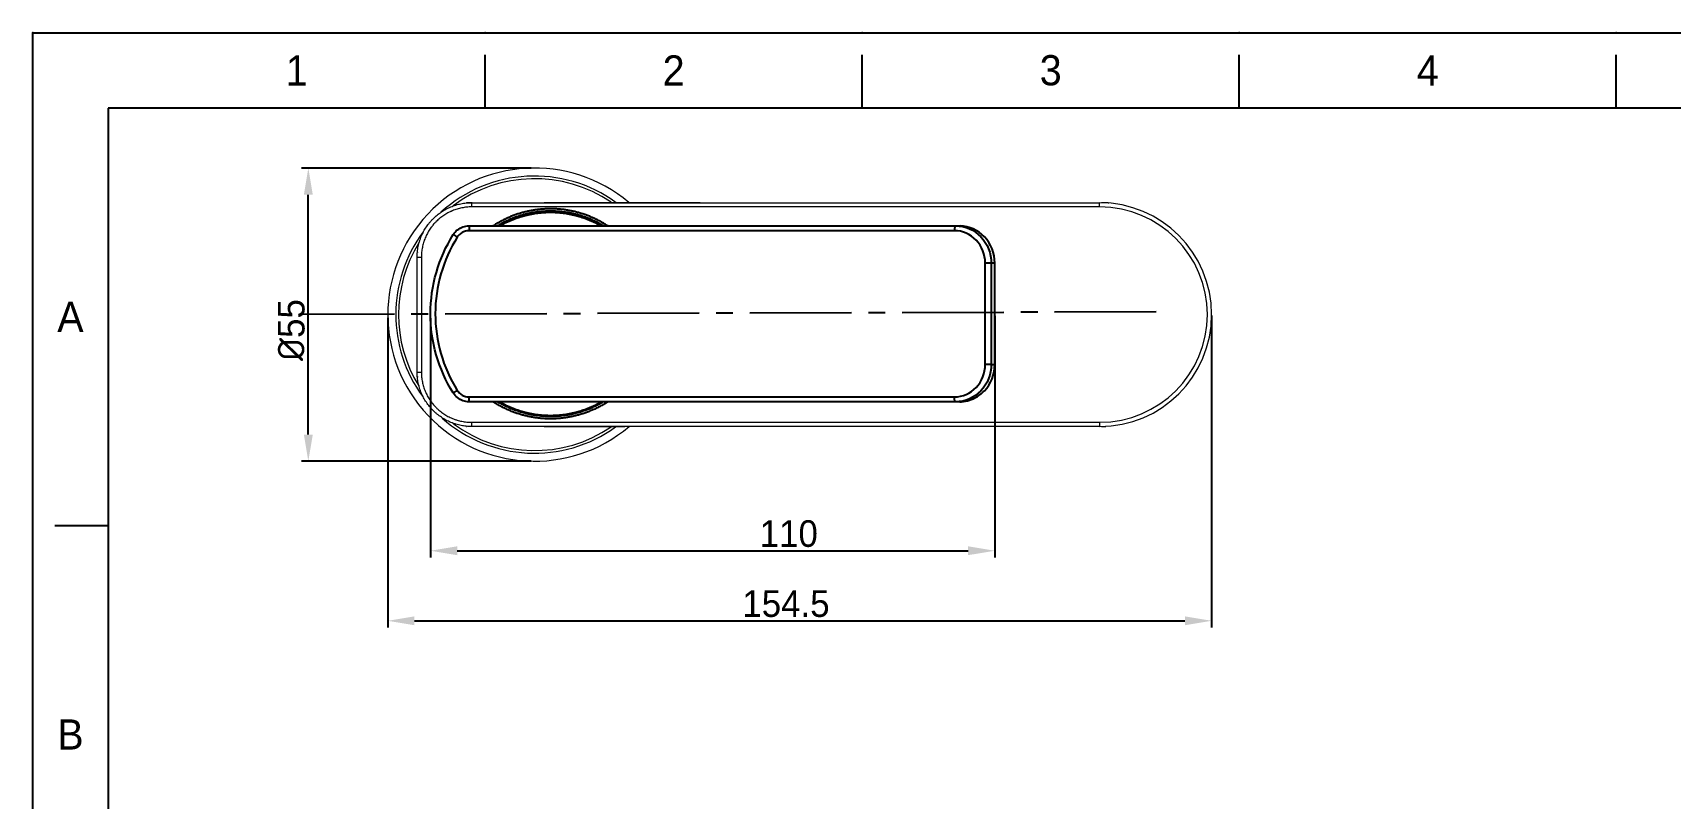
# Model space of a CAD drawing. Extents: x 9509 to 10103, y -15405 to -14985.
# Drawn here: x 9508.8 to 9815.9, y -15128.3 to -14984.7 of the extents above; entities that cross this region are included whole.
import ezdxf

# ---------------------------------------------------------------- set-up
doc = ezdxf.new("R2010")
doc.units = 0
doc.header["$MEASUREMENT"] = 0
doc.linetypes.add('CENTER2', pattern=[28.575, 19.05, -3.175, 3.175, -3.175])
doc.linetypes.add('HIDDEN2', pattern=[4.7625, 3.175, -1.5875])
doc.layers.get('0').update_dxf_attribs({"linetype": 'CONTINUOUS'})
doc.layers.get('DEFPOINTS').update_dxf_attribs({"linetype": 'CONTINUOUS'})
for name, color, linetype in [('1', 4, 'HIDDEN2'), ('CENTER', 1, 'CENTER2'), ('DIM', 2, 'CONTINUOUS')]:
    doc.layers.add(name, color=color, linetype=linetype)
doc.styles.get("Standard").update_dxf_attribs({"font": ''})
doc.styles.get('Standard').set_extended_font_data('Gulim')
doc.dimstyles.new('ISO-25', dxfattribs={"dimtxt": 2.5, "dimasz": 2.5, "dimexe": 1.25, "dimexo": 0.625, "dimtad": 1, "dimdec": 1, "dimdsep": 46, "dimtxsty": 'Standard', "dimcen": 2.5, "dimadec": 0, "dimazin": 0, "dimtfac": 1, "dimtdec": 1, "dimtmove": 0, "dimatfit": 3, "dimfxl": 1, "dimarcsym": 0})

# ---------------------------------------------------------------- blocks, each defined once
blk = doc.blocks.new('*D29')
at = {"layer": 'DEFPOINTS', "color": 0, "transparency": 16777216}
for p in [(9583.43, -15037.57), (9689.25, -15037.12), (9689.25, -15081.84)]:
    blk.add_point(p, dxfattribs=at)
at = {"layer": 'DIM', "color": 3, "lineweight": -2, "transparency": 16777216}
for p, q in [((9583.43, -15038.19), (9583.43, -15083.09)), ((9689.25, -15037.75), (9689.25, -15083.09)), ((9588.43, -15081.84), (9684.25, -15081.84))]:
    blk.add_line(p, q, dxfattribs=at)
at = {"layer": 'DIM', "color": 3, "transparency": 16777216}
for points in [[(9588.43, -15081.01), (9588.43, -15082.67), (9583.43, -15081.84)], [(9684.25, -15081.01), (9684.25, -15082.67), (9689.25, -15081.84)]]:
    blk.add_solid(points, dxfattribs=at)
at = {"layer": 'DIM', "color": 3, "transparency": 16777216, "insert": (9650.62, -15078.65), "char_height": 5, "attachment_point": 5}
blk.add_mtext('110', dxfattribs=at)
blk = doc.blocks.new('*D30')
at = {"layer": 'DEFPOINTS', "color": 0, "transparency": 16777216}
for p in [(9575.42, -15037.54), (9729.91, -15037.06), (9729.91, -15094.98)]:
    blk.add_point(p, dxfattribs=at)
at = {"layer": 'DIM', "color": 3, "lineweight": -2, "transparency": 16777216}
for p, q in [((9575.42, -15038.16), (9575.42, -15096.23)), ((9729.91, -15037.69), (9729.91, -15096.23)), ((9580.42, -15094.98), (9724.91, -15094.98))]:
    blk.add_line(p, q, dxfattribs=at)
at = {"layer": 'DIM', "color": 3, "transparency": 16777216}
for points in [[(9580.42, -15094.15), (9580.42, -15095.82), (9575.42, -15094.98)], [(9724.91, -15094.15), (9724.91, -15095.82), (9729.91, -15094.98)]]:
    blk.add_solid(points, dxfattribs=at)
at = {"layer": 'DIM', "color": 3, "transparency": 16777216, "insert": (9650.09, -15091.79), "char_height": 5, "attachment_point": 5}
blk.add_mtext('154.5', dxfattribs=at)
blk = doc.blocks.new('*D26')
at = {"layer": 'DEFPOINTS', "color": 0, "transparency": 16777216}
for p in [(9560.51, -15010.04), (9602.92, -15010.04), (9602.92, -15065.04)]:
    blk.add_point(p, dxfattribs=at)
at = {"layer": 'DIM', "color": 3, "lineweight": -2, "transparency": 16777216}
for p, q in [((9602.29, -15010.04), (9559.26, -15010.04)), ((9560.51, -15060.04), (9560.51, -15015.04)), ((9602.29, -15065.04), (9559.26, -15065.04))]:
    blk.add_line(p, q, dxfattribs=at)
at = {"layer": 'DIM', "color": 3, "transparency": 16777216}
for points in [[(9559.68, -15015.04), (9561.35, -15015.04), (9560.51, -15010.04)], [(9559.68, -15060.04), (9561.35, -15060.04), (9560.51, -15065.04)]]:
    blk.add_solid(points, dxfattribs=at)
at = {"layer": 'DIM', "color": 3, "transparency": 16777216, "insert": (9557.33, -15040.44), "char_height": 5, "attachment_point": 5, "rotation": 90}
blk.add_mtext('{\\fISOCPEUR|b0|i0|c0|p34;%%C}55', dxfattribs=at)

msp = doc.modelspace()

# ---------------------------------------------------------------- linework, layer by layer
for p, q in [((9593.68, -14998.8), (9593.68, -14988.8)), ((9664.39, -14998.8), (9664.39, -14988.8)), ((9735.09, -14998.8), (9735.09, -14988.8)), ((9805.8, -14998.8), (9805.8, -14988.8)), ((10088.63, -14998.8), (9522.97, -14998.8)), ((9522.97, -14998.8), (9522.97, -15390.51)), ((9522.97, -15077.14), (9512.97, -15077.14))]:
    msp.add_line(p, q)
msp.add_lwpolyline([(9508.83, -14984.66), (10102.77, -14984.66), (10102.77, -15404.66), (9508.83, -15404.66)], close=True)
for points in [[(9681.93, -15020.89), (9682.74, -15020.89)], [(9682.59, -15053.89), (9681.93, -15053.89)]]:
    msp.add_lwpolyline(points)
at = {"lineweight": -3}
for points, weights, knots in [([(9616.69, -15020.89), (9611.78, -15017.69), (9605.92, -15017.69), (9600.06, -15017.69), (9595.16, -15020.89)], [0.862791044727, 0.890334134561, 1, 0.890294451813, 0.862771122468], [-104.426749, -104.426749, -104.426749, -92.839658, -92.839658, -81.248374, -81.248374, -81.248374]), ([(9615.86, -15020.89), (9611.28, -15018.13), (9605.93, -15018.13), (9600.57, -15018.13), (9595.99, -15020.89)], [0.866305420596, 0.896767873778, 1, 0.896767873778, 0.866305420596], [19.592649, 19.592649, 19.592649, 30.256886, 30.256886, 40.921123, 40.921123, 40.921123]), ([(9596.4, -15020.89), (9600.82, -15018.34), (9605.93, -15018.34), (9611.03, -15018.34), (9615.45, -15020.89)], [0.868374117517, 0.900141427758, 1, 0.900141427758, 0.868374117517], [-40.125801, -40.125801, -40.125801, -29.92367, -29.92367, -19.721539, -19.721539, -19.721539]), ([(9616.69, -15053.89), (9611.78, -15057.09), (9605.92, -15057.09), (9600.06, -15057.09), (9595.16, -15053.88)], [0.862791044727, 0.890334134561, 1, 0.890294451813, 0.862771122468], [-104.426749, -104.426749, -104.426749, -92.839658, -92.839658, -81.248374, -81.248374, -81.248374]), ([(9615.86, -15053.89), (9611.28, -15056.65), (9605.93, -15056.65), (9600.57, -15056.65), (9595.99, -15053.89)], [0.866305420596, 0.896767873778, 1, 0.896767873778, 0.866305420596], [19.592649, 19.592649, 19.592649, 30.256886, 30.256886, 40.921123, 40.921123, 40.921123]), ([(9596.4, -15053.89), (9600.82, -15056.44), (9605.93, -15056.44), (9611.03, -15056.44), (9615.45, -15053.89)], [0.868374117517, 0.900141427758, 1, 0.900141427758, 0.868374117517], [-40.125801, -40.125801, -40.125801, -29.92367, -29.92367, -19.721539, -19.721539, -19.721539])]:
    msp.add_rational_spline(points, weights, degree=2, knots=knots, dxfattribs=at)
for points, knots in [([(9587.69, -15052.24), (9586.3, -15050.01), (9585.22, -15047.59), (9583.79, -15042.6), (9583.42, -15039.97), (9583.43, -15034.77), (9583.8, -15032.15), (9585.24, -15027.13), (9586.3, -15024.76), (9587.69, -15022.53)], [-31.423942, -31.423942, -31.423942, -31.423942, -23.567956, -23.567956, -15.711971, -15.711971, -7.855985, -7.855985, 0, 0, 0, 0]), ([(9588.45, -15023.01), (9587.1, -15025.17), (9586.08, -15027.46), (9584.68, -15032.32), (9584.32, -15034.85), (9584.32, -15042.4), (9585.75, -15047.45), (9588.45, -15051.77)], [-30.560433, -30.560433, -30.560433, -30.560433, -22.920325, -22.920325, -15.280216, -15.280216, 0, 0, 0, 0]), ([(9587.69, -15022.53), (9587.9, -15022.2), (9588.17, -15021.9), (9588.47, -15021.65), (9588.78, -15021.41), (9589.13, -15021.21), (9589.5, -15021.08), (9589.87, -15020.95), (9590.27, -15020.89), (9590.66, -15020.89)], [0, 0, 0, 0, 1.184033, 1.184033, 1.184033, 2.370391, 2.370391, 2.370391, 3.556744, 3.556744, 3.556744, 3.556744]), ([(9590.65, -15021.79), (9590.36, -15021.79), (9590.07, -15021.84), (9589.79, -15021.93), (9589.52, -15022.03), (9589.26, -15022.18), (9589.03, -15022.36), (9588.8, -15022.54), (9588.6, -15022.76), (9588.45, -15023.01)], [-2.641087, -2.641087, -2.641087, -2.641087, -1.760306, -1.760306, -1.760306, -0.879374, -0.879374, -0.879374, 0, 0, 0, 0]), ([(9681.67, -15021.79), (9666.91, -15021.79), (9651.89, -15021.79), (9629.09, -15021.79), (9621.44, -15021.79), (9609.93, -15021.79), (9606.09, -15021.79), (9598.38, -15021.79), (9594.51, -15021.79), (9590.65, -15021.79)], [0, 0, 0, 0, 0.5, 0.5, 0.75, 0.75, 0.875, 0.875, 1, 1, 1, 1]), ([(9590.66, -15020.89), (9594.53, -15020.89), (9598.41, -15020.89), (9606.14, -15020.89), (9609.99, -15020.89), (9621.54, -15020.89), (9629.21, -15020.89), (9652.07, -15020.89), (9667.13, -15020.89), (9681.93, -15020.89)], [0, 0, 0, 0, 11.623647, 11.623647, 23.247294, 23.247294, 46.494588, 46.494588, 92.989176, 92.989176, 92.989176, 92.989176]), ([(9687.46, -15027.89), (9687.46, -15026.28), (9686.84, -15024.7), (9684.7, -15022.45), (9683.2, -15021.79), (9681.67, -15021.79)], [-9.815045, -9.815045, -9.815045, -9.815045, -4.907523, -4.907523, 0, 0, 0, 0]), ([(9681.93, -15020.89), (9683.7, -15020.89), (9685.42, -15021.65), (9687.88, -15024.23), (9688.6, -15026.04), (9688.6, -15027.89)], [-11.274781, -11.274781, -11.274781, -11.274781, -5.63739, -5.63739, 0, 0, 0, 0]), ([(9689.25, -15027.89), (9689.25, -15026.04), (9688.53, -15024.23), (9686.11, -15021.69), (9684.45, -15020.93), (9682.74, -15020.89)], [-11.274753, -11.274753, -11.274753, -11.274753, -5.637376, -5.637376, -0.16312, -0.16312, -0.16312, -0.16312]), ([(9681.67, -15052.99), (9683.2, -15052.99), (9684.7, -15052.32), (9686.84, -15050.07), (9687.46, -15048.5), (9687.46, -15046.89)], [-9.815035, -9.815035, -9.815035, -9.815035, -4.907518, -4.907518, 0, 0, 0, 0]), ([(9688.6, -15046.89), (9688.6, -15048.74), (9687.88, -15050.55), (9685.42, -15053.13), (9683.7, -15053.89), (9681.93, -15053.89)], [-11.274781, -11.274781, -11.274781, -11.274781, -5.63739, -5.63739, 0, 0, 0, 0]), ([(9685.51, -15053.18), (9686.2, -15052.81), (9686.79, -15052.37), (9688.53, -15050.55), (9689.25, -15048.74), (9689.25, -15046.89)], [-7.961737, -7.961737, -7.961737, -7.961737, -5.637376, -5.637376, 0, 0, 0, 0]), ([(9590.66, -15053.89), (9590.27, -15053.89), (9589.87, -15053.82), (9589.5, -15053.69), (9589.13, -15053.56), (9588.78, -15053.37), (9588.47, -15053.12), (9588.17, -15052.88), (9587.9, -15052.58), (9587.69, -15052.24)], [0, 0, 0, 0, 1.184097, 1.184097, 1.184097, 2.370418, 2.370418, 2.370418, 3.556744, 3.556744, 3.556744, 3.556744]), ([(9588.45, -15051.77), (9588.6, -15052.01), (9588.8, -15052.24), (9589.03, -15052.42), (9589.26, -15052.6), (9589.52, -15052.74), (9589.79, -15052.84), (9590.07, -15052.94), (9590.36, -15052.99), (9590.65, -15052.99)], [-2.641087, -2.641087, -2.641087, -2.641087, -1.76001, -1.76001, -1.76001, -0.879106, -0.879106, -0.879106, 0, 0, 0, 0]), ([(9590.65, -15052.99), (9594.51, -15052.99), (9598.38, -15052.99), (9606.09, -15052.99), (9609.93, -15052.99), (9621.44, -15052.99), (9629.08, -15052.99), (9651.88, -15052.99), (9666.91, -15052.99), (9681.67, -15052.99)], [0, 0, 0, 0, 0.125, 0.125, 0.25, 0.25, 0.5, 0.5, 1, 1, 1, 1]), ([(9681.93, -15053.89), (9667.13, -15053.89), (9652.07, -15053.89), (9629.21, -15053.89), (9621.54, -15053.89), (9609.99, -15053.89), (9606.14, -15053.89), (9598.41, -15053.89), (9594.53, -15053.89), (9590.66, -15053.89)], [0, 0, 0, 0, 46.494588, 46.494588, 69.741882, 69.741882, 81.365529, 81.365529, 92.989176, 92.989176, 92.989176, 92.989176])]:
    msp.add_open_spline(points, degree=3, knots=knots, dxfattribs=at)
for points, weights in [([(9588.45, -15023.01), (9587.69, -15022.53), (9587.69, -15022.53)], [1, 0.708902656151, 1]), ([(9590.66, -15020.89), (9590.65, -15020.89), (9590.65, -15021.79)], [1, 0.707106781186, 1]), ([(9681.89, -15020.9), (9681.67, -15021.01), (9681.67, -15021.79)], [0.945726010187, 0.737370915066, 1]), ([(9688.6, -15027.89), (9688.32, -15027.89), (9687.46, -15027.89)], [1, 0.707422813428, 1]), ([(9688.6, -15046.89), (9688.32, -15046.89), (9687.46, -15046.89)], [1, 0.707422813428, 1]), ([(9588.45, -15051.77), (9587.69, -15052.24), (9587.69, -15052.24)], [1, 0.708902656151, 1]), ([(9590.66, -15053.89), (9590.65, -15053.89), (9590.65, -15052.99)], [1, 0.707106781186, 1]), ([(9681.93, -15053.89), (9681.67, -15053.89), (9681.67, -15052.99)], [1, 0.707106781187, 1])]:
    msp.add_rational_spline(points, weights, degree=2, dxfattribs=at)
for points, degree in [([(9687.46, -15046.89), (9687.46, -15040.55), (9687.46, -15034.22), (9687.46, -15027.89)], 3), ([(9688.6, -15027.89), (9688.6, -15037.39), (9688.6, -15046.89)], 2), ([(9689.25, -15027.89), (9688.93, -15027.89), (9688.6, -15027.89)], 2), ([(9689.25, -15046.89), (9689.25, -15037.39), (9689.25, -15027.89)], 2), ([(9688.6, -15046.89), (9688.93, -15046.89), (9689.25, -15046.89)], 2), ([(9682.67, -15053.89), (9682.64, -15053.89), (9682.62, -15053.89), (9682.59, -15053.89)], 3), ([(9682.67, -15053.89), (9683.66, -15053.87), (9684.63, -15053.62), (9685.51, -15053.18)], 3)]:
    msp.add_open_spline(points, degree=degree, dxfattribs=at)
for p in [(9593.68, -14984.66), (9664.39, -14984.66), (9735.09, -14984.66), (9805.8, -14984.66)]:
    msp.add_point(p)
at = {"layer": '1', "color": 7, "linetype": 'Continuous', "lineweight": 18}
for p, q in [((9591.14, -15016.54), (9708.92, -15016.54)), ((9580.92, -15048.32), (9580.92, -15026.76)), ((9708.92, -15058.54), (9591.14, -15058.54))]:
    msp.add_line(p, q, dxfattribs=at)
at = {"layer": '1', "color": 1, "linetype": 'Continuous', "lineweight": 13}
for p, q in [((9708.92, -15017.34), (9708.92, -15016.54)), ((9708.92, -15017.34), (9591.14, -15017.34)), ((9581.72, -15026.76), (9581.72, -15048.32)), ((9591.14, -15057.74), (9708.92, -15057.74)), ((9708.92, -15057.74), (9708.92, -15058.54))]:
    msp.add_line(p, q, dxfattribs=at)
at = {"layer": '1', "color": 7, "linetype": 'Continuous', "lineweight": 18}
for centre, radius, start, end in [((9602.92, -15037.54), 27.5, 49.9383, 310.213), ((9602.92, -15037.54), 26, 53.8762, 132.39), ((9708.92, -15037.54), 21, 270, 90), ((9602.92, -15037.54), 26, 143.3306, 216.2981), ((9602.92, -15037.54), 26, 228.3075, 305.8537)]:
    msp.add_arc(centre, radius, start, end, dxfattribs=at)
at = {"layer": '1', "color": 1, "linetype": 'Continuous', "lineweight": 13}
for centre, radius, start, end in [((9602.92, -15037.54), 25.5, 55.7212, 126.7313), ((9708.92, -15037.54), 20.2, 270, 90), ((9602.92, -15037.54), 25.5, 148.1738, 211.6575), ((9602.92, -15037.54), 25.5, 233.5275, 304.2788)]:
    msp.add_arc(centre, radius, start, end, dxfattribs=at)
at = {"layer": '1', "color": 7, "linetype": 'Continuous', "lineweight": 18}
for points, knots in [([(9580.92, -15026.76), (9580.92, -15026.75), (9580.92, -15026.75), (9580.92, -15026.75), (9580.92, -15026.74), (9580.92, -15026.72), (9580.92, -15026.68), (9580.92, -15026.61), (9580.92, -15026.46), (9580.93, -15026.17), (9580.95, -15025.92), (9581, -15025.42), (9581.05, -15025.09), (9581.18, -15024.44), (9581.26, -15024.12), (9581.38, -15023.72), (9581.41, -15023.64), (9581.46, -15023.48), (9581.49, -15023.4), (9581.58, -15023.16), (9581.64, -15023), (9581.83, -15022.54), (9581.98, -15022.24), (9582.29, -15021.65), (9582.47, -15021.37), (9582.74, -15020.95), (9582.84, -15020.82), (9582.99, -15020.62), (9583.04, -15020.55), (9583.15, -15020.42), (9583.2, -15020.35), (9583.36, -15020.15), (9583.47, -15020.03), (9583.64, -15019.84), (9583.7, -15019.78), (9583.81, -15019.66), (9583.87, -15019.6), (9584.17, -15019.3), (9584.42, -15019.08), (9584.93, -15018.66), (9585.2, -15018.46), (9585.75, -15018.09), (9586.03, -15017.92), (9586.47, -15017.68), (9586.62, -15017.6), (9586.85, -15017.49), (9586.92, -15017.46), (9587.08, -15017.39), (9587.15, -15017.36), (9587.54, -15017.19), (9587.86, -15017.08), (9588.49, -15016.88), (9588.81, -15016.8), (9589.47, -15016.67), (9589.8, -15016.62), (9590.22, -15016.58), (9590.3, -15016.57), (9590.47, -15016.56), (9590.55, -15016.55), (9590.72, -15016.55), (9590.81, -15016.54), (9590.93, -15016.54), (9591, -15016.54), (9591.07, -15016.54), (9591.11, -15016.54), (9591.12, -15016.54), (9591.13, -15016.54), (9591.14, -15016.54), (9591.14, -15016.54), (9591.14, -15016.54)], [0, 0, 0, 0, 0.000488, 0.000488, 0.000977, 0.001953, 0.003906, 0.007812, 0.015625, 0.03125, 0.0625, 0.0625, 0.125, 0.125, 0.1875, 0.1875, 0.203125, 0.203125, 0.21875, 0.21875, 0.25, 0.25, 0.3125, 0.3125, 0.375, 0.375, 0.40625, 0.40625, 0.421875, 0.421875, 0.4375, 0.4375, 0.46875, 0.46875, 0.484375, 0.484375, 0.5, 0.5, 0.5625, 0.5625, 0.625, 0.625, 0.6875, 0.6875, 0.71875, 0.71875, 0.734375, 0.734375, 0.75, 0.75, 0.8125, 0.8125, 0.875, 0.875, 0.9375, 0.9375, 0.953125, 0.953125, 0.96875, 0.96875, 0.984375, 0.984375, 0.992187, 0.996094, 0.998047, 0.999023, 0.999512, 0.999512, 1, 1, 1, 1]), ([(9591.14, -15016.54), (9591.14, -15016.54), (9591.14, -15016.54), (9591.14, -15016.56), (9591.14, -15016.57), (9591.14, -15016.58), (9591.14, -15016.59), (9591.14, -15016.62), (9591.14, -15016.64), (9591.14, -15016.68), (9591.14, -15016.69), (9591.14, -15016.7), (9591.14, -15016.71), (9591.14, -15016.74), (9591.14, -15016.75), (9591.14, -15016.81), (9591.14, -15016.85), (9591.14, -15016.9), (9591.14, -15016.92), (9591.14, -15016.94), (9591.14, -15016.97), (9591.14, -15017.03), (9591.14, -15017.08), (9591.14, -15017.12), (9591.14, -15017.13), (9591.14, -15017.16), (9591.14, -15017.17), (9591.14, -15017.2), (9591.14, -15017.21), (9591.14, -15017.23), (9591.14, -15017.23), (9591.14, -15017.25), (9591.14, -15017.28), (9591.14, -15017.31), (9591.14, -15017.34)], [0, 0, 0, 0, 0.125, 0.125, 0.1875, 0.1875, 0.25, 0.25, 0.375, 0.375, 0.40625, 0.40625, 0.4375, 0.4375, 0.5, 0.5, 0.625, 0.625, 0.65625, 0.65625, 0.6875, 0.75, 0.8125, 0.8125, 0.84375, 0.84375, 0.875, 0.875, 0.90625, 0.90625, 0.921875, 0.921875, 0.9375, 1, 1, 1, 1]), ([(9591.14, -15016.54), (9591.14, -15016.54), (9591.14, -15016.54), (9591.14, -15016.54), (9591.14, -15016.54), (9591.14, -15016.54)], [0, 0, 0, 0, 0.493639, 0.493639, 1, 1, 1, 1]), ([(9708.92, -15016.6), (9705.94, -15016.6), (9700.21, -15016.6), (9691.96, -15016.6), (9684.4, -15016.6), (9677.51, -15016.6), (9671.32, -15016.61), (9665.81, -15016.61), (9660.99, -15016.62), (9656.85, -15016.62), (9653.42, -15016.63), (9650.79, -15016.64), (9648.87, -15016.65), (9647.41, -15016.66), (9645.96, -15016.66), (9644.32, -15016.66), (9642.43, -15016.66), (9640.14, -15016.64), (9637.42, -15016.62), (9634.34, -15016.6), (9631.25, -15016.58), (9628.37, -15016.57), (9625.8, -15016.56), (9623.53, -15016.55), (9621.55, -15016.55), (9619.84, -15016.55), (9618.29, -15016.55), (9616.72, -15016.55), (9615.01, -15016.55), (9613.18, -15016.55), (9611.3, -15016.55), (9609.45, -15016.55), (9607.8, -15016.55), (9606.43, -15016.55), (9605.44, -15016.55), (9604.86, -15016.55), (9604.9, -15016.55), (9604.86, -15016.55), (9604.85, -15016.55), (9604.82, -15016.55), (9604.79, -15016.55), (9604.76, -15016.55), (9604.74, -15016.55), (9604.73, -15016.55)], [0, 0, 0, 0, 0.047613, 0.091594, 0.131933, 0.168623, 0.201656, 0.231028, 0.256737, 0.278784, 0.297187, 0.311953, 0.321484, 0.328697, 0.336407, 0.345519, 0.356034, 0.36795, 0.384093, 0.40224, 0.421201, 0.438915, 0.455356, 0.470531, 0.48445, 0.497125, 0.508628, 0.521361, 0.536542, 0.55417, 0.574243, 0.596758, 0.621715, 0.64721, 0.674828, 0.704588, 0.736492, 0.770538, 0.806725, 0.852126, 0.900506, 0.951868, 1, 1, 1, 1]), ([(9580.92, -15026.76), (9580.92, -15026.76), (9580.92, -15026.76), (9580.94, -15026.76), (9580.94, -15026.76), (9580.96, -15026.76), (9580.97, -15026.76), (9581, -15026.76), (9581.02, -15026.76), (9581.06, -15026.76), (9581.07, -15026.76), (9581.08, -15026.76), (9581.09, -15026.76), (9581.11, -15026.76), (9581.13, -15026.76), (9581.19, -15026.76), (9581.23, -15026.76), (9581.28, -15026.76), (9581.29, -15026.76), (9581.32, -15026.76), (9581.35, -15026.76), (9581.41, -15026.76), (9581.46, -15026.76), (9581.5, -15026.76), (9581.51, -15026.76), (9581.53, -15026.76), (9581.55, -15026.76), (9581.57, -15026.76), (9581.59, -15026.76), (9581.61, -15026.76), (9581.62, -15026.76), (9581.66, -15026.76), (9581.69, -15026.76), (9581.72, -15026.76)], [0, 0, 0, 0, 0.125, 0.125, 0.1875, 0.1875, 0.25, 0.25, 0.375, 0.375, 0.40625, 0.40625, 0.4375, 0.4375, 0.5, 0.5, 0.625, 0.625, 0.65625, 0.65625, 0.6875, 0.75, 0.8125, 0.8125, 0.84375, 0.84375, 0.875, 0.875, 0.90625, 0.90625, 0.9375, 0.9375, 1, 1, 1, 1]), ([(9580.92, -15026.76), (9580.92, -15026.76), (9580.92, -15026.76), (9580.92, -15026.76), (9580.92, -15026.76), (9580.92, -15026.76)], [0, 0, 0, 0, 0.553479, 0.553479, 1, 1, 1, 1]), ([(9580.92, -15048.32), (9580.92, -15048.32), (9580.92, -15048.32), (9580.94, -15048.32), (9580.94, -15048.32), (9580.96, -15048.32), (9580.97, -15048.32), (9581, -15048.32), (9581.02, -15048.32), (9581.06, -15048.32), (9581.07, -15048.32), (9581.08, -15048.32), (9581.09, -15048.32), (9581.11, -15048.32), (9581.13, -15048.32), (9581.19, -15048.32), (9581.23, -15048.32), (9581.28, -15048.32), (9581.29, -15048.32), (9581.32, -15048.32), (9581.35, -15048.32), (9581.41, -15048.32), (9581.46, -15048.32), (9581.5, -15048.32), (9581.51, -15048.32), (9581.53, -15048.32), (9581.55, -15048.32), (9581.57, -15048.32), (9581.59, -15048.32), (9581.61, -15048.32), (9581.62, -15048.32), (9581.66, -15048.32), (9581.69, -15048.32), (9581.72, -15048.32)], [0, 0, 0, 0, 0.125, 0.125, 0.1875, 0.1875, 0.25, 0.25, 0.375, 0.375, 0.40625, 0.40625, 0.4375, 0.4375, 0.5, 0.5, 0.625, 0.625, 0.65625, 0.65625, 0.6875, 0.75, 0.8125, 0.8125, 0.84375, 0.84375, 0.875, 0.875, 0.90625, 0.90625, 0.9375, 0.9375, 1, 1, 1, 1]), ([(9580.92, -15048.32), (9580.92, -15048.32), (9580.92, -15048.32), (9580.92, -15048.32), (9580.92, -15048.32), (9580.92, -15048.32)], [0, 0, 0, 0, 0.446521, 0.446521, 1, 1, 1, 1]), ([(9591.14, -15058.54), (9591.14, -15058.54), (9591.14, -15058.54), (9591.13, -15058.54), (9591.12, -15058.54), (9591.11, -15058.54), (9591.07, -15058.54), (9591, -15058.54), (9590.85, -15058.54), (9590.55, -15058.52), (9590.3, -15058.51), (9589.81, -15058.46), (9589.15, -15058.36), (9588.5, -15058.19), (9588.1, -15058.07), (9588.02, -15058.05), (9587.86, -15057.99), (9587.78, -15057.97), (9587.54, -15057.88), (9587.39, -15057.82), (9586.92, -15057.62), (9586.62, -15057.48), (9586.04, -15057.16), (9585.75, -15056.99), (9585.34, -15056.71), (9585.2, -15056.62), (9585, -15056.47), (9584.93, -15056.42), (9584.8, -15056.31), (9584.73, -15056.26), (9584.54, -15056.1), (9584.41, -15055.99), (9584.22, -15055.82), (9584.16, -15055.76), (9584.04, -15055.64), (9583.98, -15055.59), (9583.68, -15055.29), (9583.46, -15055.04), (9583.04, -15054.53), (9582.84, -15054.26), (9582.47, -15053.71), (9582.3, -15053.43), (9582.06, -15052.99), (9581.98, -15052.84), (9581.89, -15052.65), (9581.87, -15052.61), (9581.84, -15052.54), (9581.82, -15052.5), (9581.77, -15052.38), (9581.74, -15052.31), (9581.57, -15051.92), (9581.46, -15051.61), (9581.26, -15050.97), (9581.18, -15050.65), (9581.05, -15049.99), (9581, -15049.66), (9580.96, -15049.24), (9580.95, -15049.16), (9580.94, -15048.99), (9580.93, -15048.91), (9580.92, -15048.74), (9580.92, -15048.66), (9580.92, -15048.53), (9580.92, -15048.47), (9580.92, -15048.39), (9580.92, -15048.36), (9580.92, -15048.34), (9580.92, -15048.33), (9580.92, -15048.32), (9580.92, -15048.32), (9580.92, -15048.32)], [0, 0, 0, 0, 0.000488, 0.000488, 0.000977, 0.001953, 0.003906, 0.007812, 0.015625, 0.03125, 0.0625, 0.0625, 0.125, 0.1875, 0.1875, 0.203125, 0.203125, 0.21875, 0.21875, 0.25, 0.25, 0.3125, 0.3125, 0.375, 0.375, 0.40625, 0.40625, 0.421875, 0.421875, 0.4375, 0.4375, 0.46875, 0.46875, 0.484375, 0.484375, 0.5, 0.5, 0.5625, 0.5625, 0.625, 0.625, 0.6875, 0.6875, 0.71875, 0.71875, 0.726562, 0.726562, 0.734375, 0.734375, 0.75, 0.75, 0.8125, 0.8125, 0.875, 0.875, 0.9375, 0.9375, 0.953125, 0.953125, 0.96875, 0.96875, 0.984375, 0.984375, 0.992188, 0.996094, 0.998047, 0.999023, 0.999512, 0.999512, 1, 1, 1, 1]), ([(9591.14, -15057.74), (9591.14, -15057.76), (9591.14, -15057.8), (9591.14, -15057.83), (9591.14, -15057.84), (9591.14, -15057.85), (9591.14, -15057.87), (9591.14, -15057.88), (9591.14, -15057.91), (9591.14, -15057.92), (9591.14, -15057.95), (9591.14, -15057.96), (9591.14, -15058), (9591.14, -15058.04), (9591.14, -15058.1), (9591.14, -15058.14), (9591.14, -15058.16), (9591.14, -15058.17), (9591.14, -15058.23), (9591.14, -15058.27), (9591.14, -15058.32), (9591.14, -15058.34), (9591.14, -15058.36), (9591.14, -15058.37), (9591.14, -15058.39), (9591.14, -15058.4), (9591.14, -15058.43), (9591.14, -15058.46), (9591.14, -15058.49), (9591.14, -15058.5), (9591.14, -15058.51), (9591.14, -15058.52), (9591.14, -15058.53), (9591.14, -15058.54), (9591.14, -15058.54)], [0, 0, 0, 0, 0.0625, 0.078125, 0.078125, 0.09375, 0.09375, 0.125, 0.125, 0.15625, 0.15625, 0.1875, 0.1875, 0.25, 0.3125, 0.34375, 0.34375, 0.375, 0.375, 0.5, 0.5, 0.5625, 0.5625, 0.59375, 0.59375, 0.625, 0.625, 0.75, 0.75, 0.8125, 0.8125, 0.875, 0.875, 1, 1, 1, 1]), ([(9591.14, -15058.54), (9591.14, -15058.54), (9591.14, -15058.54), (9591.14, -15058.54), (9591.14, -15058.54), (9591.14, -15058.54)], [0, 0, 0, 0, 0.506361, 0.506361, 1, 1, 1, 1]), ([(9604.73, -15058.52), (9604.74, -15058.52), (9604.76, -15058.52), (9604.79, -15058.52), (9604.81, -15058.52), (9604.84, -15058.53), (9604.86, -15058.53), (9604.89, -15058.53), (9604.86, -15058.53), (9605.02, -15058.53), (9605.56, -15058.53), (9606.34, -15058.53), (9607.35, -15058.53), (9608.51, -15058.53), (9609.68, -15058.53), (9610.8, -15058.53), (9612.18, -15058.53), (9614.07, -15058.53), (9616.71, -15058.53), (9618.77, -15058.53), (9619.9, -15058.53)], [0, 0, 0, 0, 0.092353, 0.190581, 0.28235, 0.367667, 0.446539, 0.503991, 0.557471, 0.606967, 0.652495, 0.694048, 0.73647, 0.773783, 0.805985, 0.833073, 0.856674, 0.899706, 0.948118, 1, 1, 1, 1]), ([(9709.24, -15058.54), (9709.29, -15058.54), (9709.5, -15058.54), (9709.78, -15058.52), (9710.02, -15058.51), (9710.09, -15058.51)], [0, 0, 0, 0, 0.169994, 0.760429, 1, 1, 1, 1])]:
    msp.add_open_spline(points, degree=3, knots=knots, dxfattribs=at)
for points, degree in [([(9590.27, -15016.58), (9590.23, -15016.58), (9590.2, -15016.58)], 2), ([(9591.14, -15016.54), (9591.14, -15016.54), (9591.14, -15016.54), (9591.14, -15016.54)], 3), ([(9710.62, -15016.61), (9709.93, -15016.54), (9709.24, -15016.55)], 2), ([(9580.96, -15025.82), (9580.96, -15025.85), (9580.96, -15025.89)], 2), ([(9580.92, -15026.76), (9580.92, -15026.76), (9580.92, -15026.76), (9580.92, -15026.76)], 3), ([(9580.92, -15048.32), (9580.92, -15048.32), (9580.92, -15048.32), (9580.92, -15048.32)], 3), ([(9580.96, -15049.18), (9580.96, -15049.22), (9580.96, -15049.26)], 2), ([(9590.2, -15058.5), (9590.23, -15058.5), (9590.27, -15058.49)], 2), ([(9591.14, -15058.54), (9591.14, -15058.54), (9591.14, -15058.54), (9591.14, -15058.54)], 3)]:
    msp.add_open_spline(points, degree=degree, dxfattribs=at)
at = {"layer": '1', "color": 1, "linetype": 'Continuous', "lineweight": 13}
msp.add_open_spline([(9591.21, -15016.54), (9590.89, -15016.54), (9590.57, -15016.55), (9590.25, -15016.58)], degree=3, dxfattribs=at)
for points in [[(9591.14, -15017.34), (9591.06, -15017.34), (9590.99, -15017.34), (9590.83, -15017.34), (9590.75, -15017.34), (9590.52, -15017.36), (9590.37, -15017.37), (9589.91, -15017.41), (9589.6, -15017.46), (9589, -15017.58), (9588.71, -15017.65), (9588.12, -15017.83), (9587.83, -15017.93), (9587.47, -15018.08), (9587.4, -15018.11), (9587.3, -15018.16), (9587.26, -15018.17), (9587.19, -15018.21), (9587.01, -15018.29), (9586.84, -15018.37), (9586.43, -15018.59), (9586.17, -15018.75), (9585.66, -15019.09), (9585.42, -15019.27), (9584.94, -15019.66), (9584.71, -15019.87), (9584.44, -15020.14), (9584.38, -15020.19), (9584.28, -15020.31), (9584.22, -15020.36), (9584.07, -15020.54), (9583.96, -15020.65), (9583.82, -15020.83), (9583.77, -15020.9), (9583.67, -15021.02), (9583.53, -15021.2), (9583.4, -15021.39), (9583.14, -15021.78), (9582.98, -15022.04), (9582.69, -15022.58), (9582.56, -15022.86), (9582.38, -15023.29), (9582.32, -15023.43), (9582.24, -15023.65), (9582.22, -15023.72), (9582.17, -15023.87), (9582.14, -15023.95), (9582.03, -15024.32), (9581.96, -15024.62), (9581.84, -15025.22), (9581.79, -15025.52), (9581.73, -15026.14), (9581.71, -15026.44), (9581.72, -15026.76)], [(9581.72, -15048.32), (9581.72, -15048.4), (9581.72, -15048.48), (9581.72, -15048.63), (9581.72, -15048.71), (9581.73, -15048.94), (9581.74, -15049.1), (9581.79, -15049.56), (9581.84, -15049.86), (9581.96, -15050.46), (9582.03, -15050.75), (9582.21, -15051.34), (9582.31, -15051.63), (9582.46, -15051.99), (9582.49, -15052.06), (9582.54, -15052.17), (9582.55, -15052.2), (9582.59, -15052.27), (9582.67, -15052.45), (9582.76, -15052.62), (9582.97, -15053.03), (9583.13, -15053.29), (9583.47, -15053.8), (9583.65, -15054.04), (9584.04, -15054.52), (9584.25, -15054.75), (9584.52, -15055.02), (9584.58, -15055.07), (9584.69, -15055.18), (9584.75, -15055.24), (9584.92, -15055.39), (9585.04, -15055.49), (9585.22, -15055.64), (9585.28, -15055.69), (9585.4, -15055.79), (9585.59, -15055.93), (9585.78, -15056.06), (9586.16, -15056.32), (9586.42, -15056.48), (9586.97, -15056.77), (9587.24, -15056.9), (9587.67, -15057.08), (9587.82, -15057.14), (9588.04, -15057.21), (9588.11, -15057.24), (9588.26, -15057.29), (9588.33, -15057.31), (9588.7, -15057.42), (9589, -15057.5), (9589.6, -15057.62), (9589.91, -15057.66), (9590.52, -15057.72), (9590.83, -15057.74), (9591.14, -15057.74)]]:
    msp.add_open_spline(points, degree=3, knots=[0, 0, 0, 0, 0.015625, 0.015625, 0.03125, 0.03125, 0.0625, 0.0625, 0.125, 0.125, 0.1875, 0.1875, 0.25, 0.25, 0.265625, 0.265625, 0.273437, 0.273437, 0.28125, 0.3125, 0.3125, 0.375, 0.375, 0.4375, 0.4375, 0.5, 0.5, 0.515625, 0.515625, 0.53125, 0.53125, 0.5625, 0.5625, 0.578125, 0.578125, 0.59375, 0.625, 0.625, 0.6875, 0.6875, 0.75, 0.75, 0.78125, 0.78125, 0.796875, 0.796875, 0.8125, 0.8125, 0.875, 0.875, 0.9375, 0.9375, 1, 1, 1, 1], dxfattribs=at)
at = {"layer": 'CENTER', "color": 1, "linetype": 'CENTER2'}
msp.add_line((9719.52, -15037.02), (9558.74, -15037.54), dxfattribs=at)
at = {"layer": 'DIM', "color": 7}
msp.add_point((9508.83, -14984.66), dxfattribs=at)

# ---------------------------------------------------------------- texts
at = {"char_height": 5.66, "attachment_point": 5}
for s, width, insert in [('1', 50, (9558.33, -14991.73)), ('2', 50, (9629.03, -14991.73)), ('3', 50, (9699.74, -14991.73)), ('4', 50, (9770.45, -14991.73)), ('A', 10, (9515.9, -15037.97)), ('B', 10, (9515.9, -15116.31))]:
    msp.add_mtext_dynamic_manual_height_columns(s, width=width, gutter_width=12.5, heights=[0], dxfattribs=dict(at, insert=insert))

# ---------------------------------------------------------------- dimensions: what is measured, and where the dimension line sits
at = {"layer": 'DIM', "color": 7}
dim = msp.add_linear_dim(base=(9560.51, -15010.04), p1=(9602.92, -15065.04), p2=(9602.92, -15010.04), angle=90, text='{\\fISOCPEUR|b0|i0|c0|p34;%%C}<>', dimstyle='ISO-25', override={"dimtxt": 5, "dimasz": 5, "dimcen": 5, "dimclrd": 3, "dimclre": 3, "dimclrt": 3, "dimfxl": 1.25}, dxfattribs=at)
dim.commit()
dim.dimension.update_dxf_attribs({"geometry": '*D26', "text_midpoint": (9560.51, -15040.44), "dimtype": 160})
for base, p1, p2, text, picture, middle in [((9729.91, -15094.98), (9575.42, -15037.54), (9729.91, -15037.06), '154.5', '*D30', (9650.09, -15094.98)), ((9689.25, -15081.84), (9583.43, -15037.57), (9689.25, -15037.12), '110', '*D29', (9650.62, -15081.84))]:
    dim = msp.add_linear_dim(base=base, p1=p1, p2=p2, text=text, dimstyle='ISO-25', override={"dimtxt": 5, "dimasz": 5, "dimcen": 5, "dimclrd": 3, "dimclre": 3, "dimclrt": 3, "dimfxl": 1.25}, dxfattribs=at)
    dim.commit()
    dim.dimension.update_dxf_attribs({"geometry": picture, "text_midpoint": middle, "dimtype": 160})

doc.saveas('drawing.dxf')
